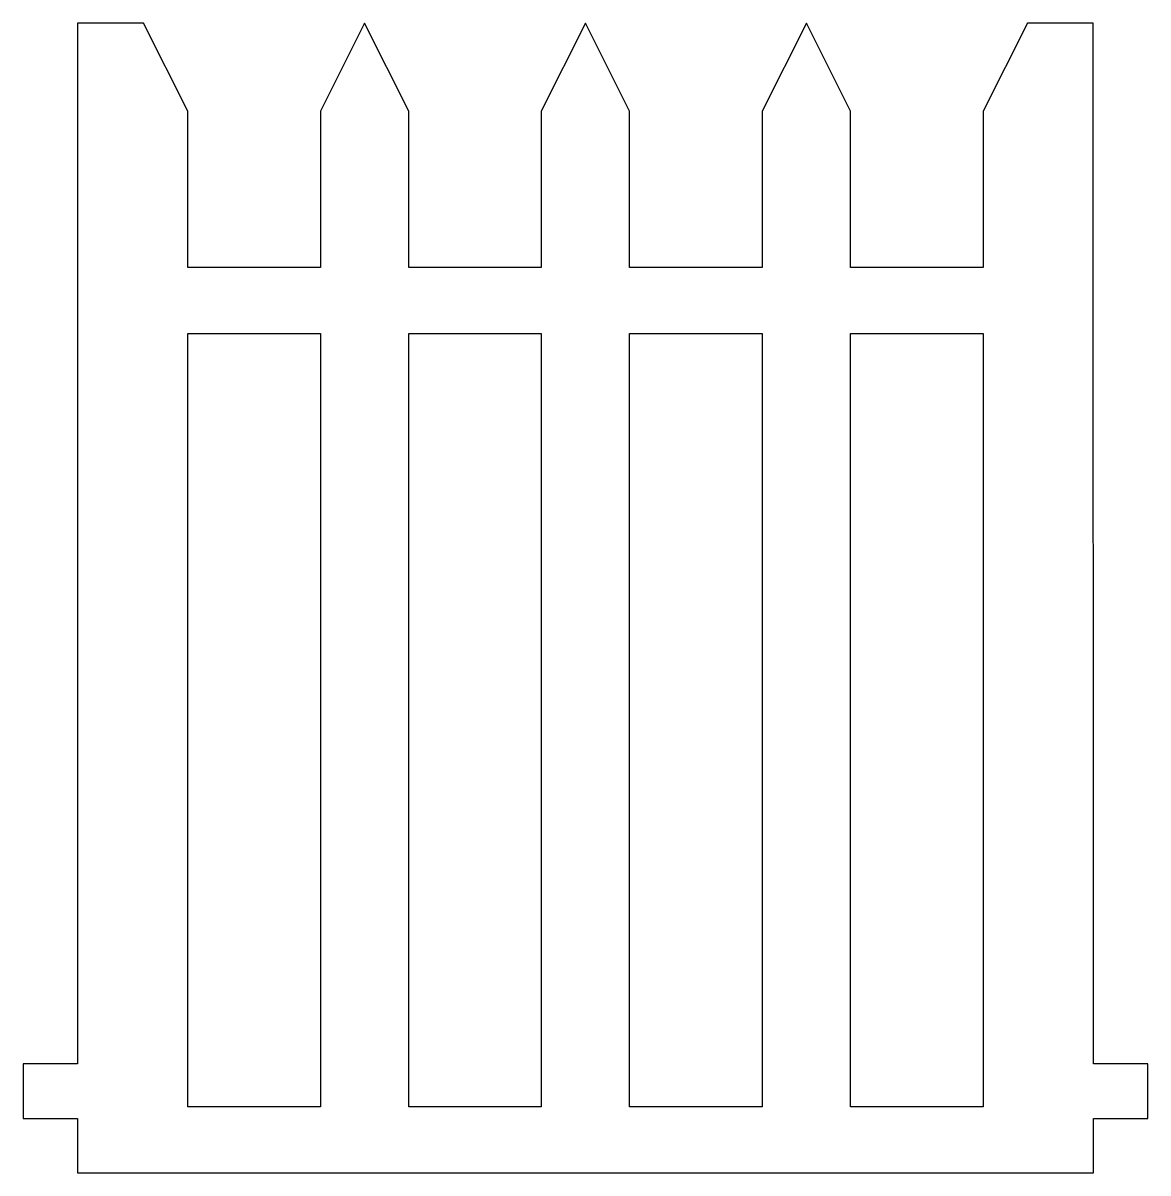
# Model space of a CAD drawing. Header units: millimetres. Extents: x 0 to 103, y 0 to 105.
import ezdxf

# ---------------------------------------------------------------- set-up
doc = ezdxf.new("R2010")
doc.units = ezdxf.units.MM

msp = doc.modelspace()

# ---------------------------------------------------------------- linework, layer by layer
for points in [[(98.05, 105.37), (92.01, 105.37), (87.96, 97.28), (87.96, 82.98), (75.81, 82.98), (75.81, 97.28), (71.77, 105.37), (67.72, 97.28), (67.72, 82.98), (55.57, 82.98), (55.57, 97.28), (51.53, 105.37), (47.48, 97.28), (47.48, 82.98), (35.34, 82.98), (35.34, 97.28), (31.29, 105.37), (27.24, 97.28), (27.24, 82.98), (15.1, 82.98), (15.1, 97.28), (11.05, 105.37), (5, 105.37), (5, 10), (0, 10), (0, 5), (5, 5), (5, 0), (98.06, 0), (98.06, 5), (103.06, 5), (103.06, 10), (98.06, 10)], [(27.24, 76.91), (27.24, 6.07), (15.1, 6.07), (15.1, 76.91)], [(47.48, 76.91), (47.48, 6.07), (35.34, 6.07), (35.34, 76.91)], [(55.57, 76.91), (67.72, 76.91), (67.72, 6.07), (55.57, 6.07)], [(75.81, 76.91), (87.96, 76.91), (87.96, 6.07), (75.81, 6.07)]]:
    msp.add_lwpolyline(points, close=True)

doc.saveas('drawing.dxf')
